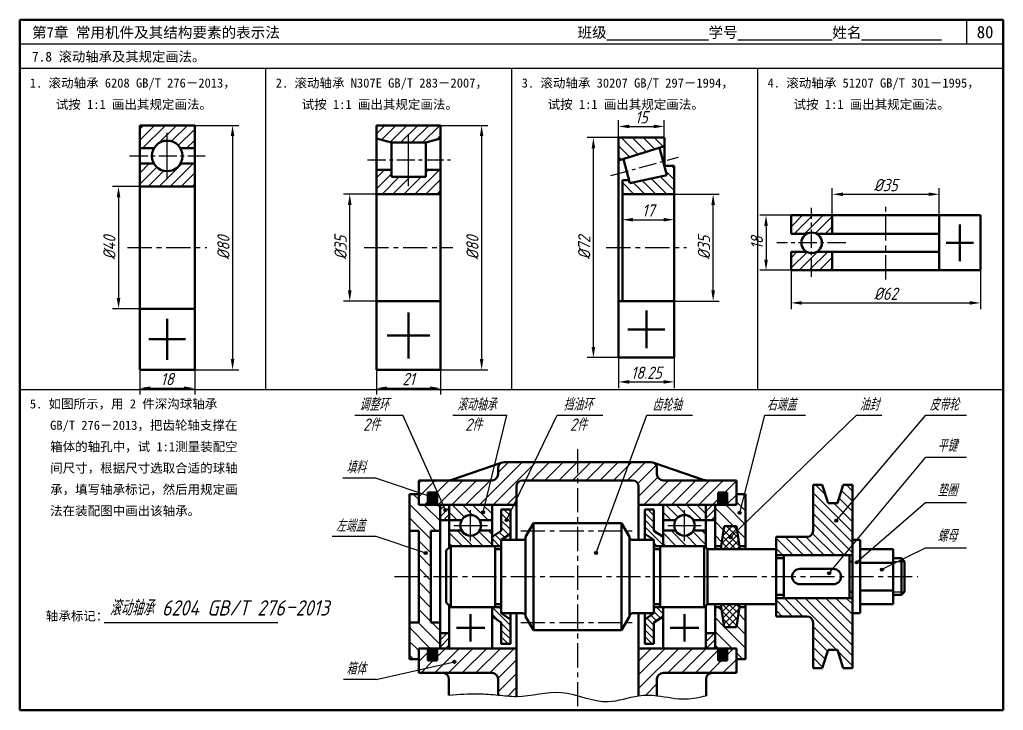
# Model space of a CAD drawing. Header units: millimetres. Extents: x 0 to 322, y 0 to 226.
import ezdxf

# ---------------------------------------------------------------- set-up
doc = ezdxf.new("R2010")
doc.units = ezdxf.units.MM
doc.header["$LTSCALE"] = 0.25
doc.linetypes.add('CENTER', pattern=[50.8, 31.75, -6.35, 6.35, -6.35])
for name, color, linetype in [('点画线层', 7, 'CENTER'), ('答案', 1, 'Continuous'), ('细实线层', 7, 'Continuous')]:
    doc.layers.add(name, color=color, linetype=linetype)
doc.layers.add('粗实线层', color=7, linetype='Continuous', lineweight=50)
doc.styles.get("Standard").update_dxf_attribs({"font": 'gbeitc.shx', "height": 4, "bigfont": 'gbcbig.shx'})
doc.styles.add('宋体', font='SimSun.ttf', dxfattribs={"height": 3.5})
doc.dimstyles.new('ISO-25', dxfattribs={"dimtxt": 4, "dimasz": 3.5, "dimexe": 2, "dimexo": 0, "dimgap": 1, "dimtad": 1, "dimtoh": 1, "dimdsep": 46, "dimtxsty": 'Standard', "dimcen": 0, "dimclrd": 256, "dimclre": 256, "dimclrt": 256, "dimadec": 0, "dimazin": 0, "dimtfac": 1, "dimtmove": 0, "dimatfit": 2, "dimfxl": 0, "dimlwd": -1, "dimlwe": -1, "dimarcsym": 0})
pattern_1 = [(135, (-1275.2314, -235.934), (-1.122532, -1.122532), [])]
pattern_2 = [(45, (-1275.2314, -235.934), (-1.122532, 1.122532), [])]

# ---------------------------------------------------------------- blocks, each defined once
blk = doc.blocks.new('*D1')
at = {"layer": 'Defpoints', "color": 0, "transparency": 16777216}
for p in [(39.29, 171.41), (32.37, 131.41), (39.29, 131.41)]:
    blk.add_point(p, dxfattribs=at)
at = {"layer": '答案', "transparency": 16777216}
for p, q in [((39.29, 171.41), (30.37, 171.41)), ((32.37, 167.91), (32.37, 134.91)), ((39.29, 131.41), (30.37, 131.41))]:
    blk.add_line(p, q, dxfattribs=at)
for points in [[(31.78, 167.91), (32.95, 167.91), (32.37, 171.41)], [(31.78, 134.91), (32.95, 134.91), (32.37, 131.41)]]:
    blk.add_solid(points, dxfattribs=at)
at = {"layer": '答案', "transparency": 16777216, "insert": (29.37, 151.41), "char_height": 4, "attachment_point": 5, "rotation": 90}
blk.add_mtext('%%C40', dxfattribs=at)
blk = doc.blocks.new('*D2')
at = {"layer": 'Defpoints', "color": 0, "transparency": 16777216}
for p in [(57.29, 191.41), (57.29, 111.41), (69.69, 111.41)]:
    blk.add_point(p, dxfattribs=at)
at = {"layer": '答案', "transparency": 16777216}
for p, q in [((57.29, 191.41), (71.69, 191.41)), ((69.69, 187.91), (69.69, 114.91)), ((57.29, 111.41), (71.69, 111.41))]:
    blk.add_line(p, q, dxfattribs=at)
for points in [[(69.11, 187.91), (70.28, 187.91), (69.69, 191.41)], [(69.11, 114.91), (70.28, 114.91), (69.69, 111.41)]]:
    blk.add_solid(points, dxfattribs=at)
at = {"layer": '答案', "transparency": 16777216, "insert": (66.69, 151.41), "char_height": 4, "attachment_point": 5, "rotation": 90}
blk.add_mtext('%%C80', dxfattribs=at)
blk = doc.blocks.new('*D3')
at = {"layer": 'Defpoints', "color": 0, "transparency": 16777216}
for p in [(39.29, 111.41), (57.29, 111.41), (57.29, 105.4)]:
    blk.add_point(p, dxfattribs=at)
at = {"layer": '答案', "transparency": 16777216}
for p, q in [((39.29, 111.41), (39.29, 103.4)), ((57.29, 111.41), (57.29, 103.4)), ((42.79, 105.4), (53.79, 105.4))]:
    blk.add_line(p, q, dxfattribs=at)
for points in [[(42.79, 105.98), (42.79, 104.81), (39.29, 105.4)], [(53.79, 105.98), (53.79, 104.81), (57.29, 105.4)]]:
    blk.add_solid(points, dxfattribs=at)
at = {"layer": '答案', "transparency": 16777216, "insert": (48.29, 108.4), "char_height": 4, "attachment_point": 5}
blk.add_mtext('18', dxfattribs=at)
blk = doc.blocks.new('*D4')
at = {"layer": 'Defpoints', "color": 0, "transparency": 16777216}
for p in [(116.79, 111.41), (137.79, 111.41), (137.79, 105.4)]:
    blk.add_point(p, dxfattribs=at)
at = {"layer": '答案', "transparency": 16777216}
for p, q in [((116.79, 111.41), (116.79, 103.4)), ((137.79, 111.41), (137.79, 103.4)), ((120.29, 105.4), (134.29, 105.4))]:
    blk.add_line(p, q, dxfattribs=at)
for points in [[(120.29, 105.98), (120.29, 104.81), (116.79, 105.4)], [(134.29, 105.98), (134.29, 104.81), (137.79, 105.4)]]:
    blk.add_solid(points, dxfattribs=at)
at = {"layer": '答案', "transparency": 16777216, "insert": (127.29, 108.4), "char_height": 4, "attachment_point": 5}
blk.add_mtext('21', dxfattribs=at)
blk = doc.blocks.new('*D5')
at = {"layer": 'Defpoints', "color": 0, "transparency": 16777216}
for p in [(137.79, 191.41), (137.79, 111.41), (151.22, 111.41)]:
    blk.add_point(p, dxfattribs=at)
at = {"layer": '答案', "transparency": 16777216}
for p, q in [((137.79, 191.41), (153.22, 191.41)), ((151.22, 187.91), (151.22, 114.91)), ((137.79, 111.41), (153.22, 111.41))]:
    blk.add_line(p, q, dxfattribs=at)
for points in [[(150.64, 187.91), (151.81, 187.91), (151.22, 191.41)], [(150.64, 114.91), (151.81, 114.91), (151.22, 111.41)]]:
    blk.add_solid(points, dxfattribs=at)
at = {"layer": '答案', "transparency": 16777216, "insert": (148.22, 151.41), "char_height": 4, "attachment_point": 5, "rotation": 90}
blk.add_mtext('%%C80', dxfattribs=at)
blk = doc.blocks.new('*D6')
at = {"layer": 'Defpoints', "color": 0, "transparency": 16777216}
for p in [(108.05, 168.91), (116.79, 168.91), (116.79, 133.91)]:
    blk.add_point(p, dxfattribs=at)
at = {"layer": '答案', "transparency": 16777216}
for p, q in [((116.79, 168.91), (106.05, 168.91)), ((108.05, 137.41), (108.05, 165.41)), ((116.79, 133.91), (106.05, 133.91))]:
    blk.add_line(p, q, dxfattribs=at)
for points in [[(107.47, 165.41), (108.63, 165.41), (108.05, 168.91)], [(107.47, 137.41), (108.63, 137.41), (108.05, 133.91)]]:
    blk.add_solid(points, dxfattribs=at)
at = {"layer": '答案', "transparency": 16777216, "insert": (105.05, 151.41), "char_height": 4, "attachment_point": 5, "rotation": 90}
blk.add_mtext('%%C35', dxfattribs=at)
blk = doc.blocks.new('*D8')
at = {"layer": 'Defpoints', "color": 0, "transparency": 16777216}
for p in [(211.03, 191.07), (196.03, 187.41), (211.03, 187.41)]:
    blk.add_point(p, dxfattribs=at)
at = {"layer": '答案', "transparency": 16777216}
for p, q in [((196.03, 187.41), (196.03, 193.07)), ((199.53, 191.07), (207.53, 191.07)), ((211.03, 187.41), (211.03, 193.07))]:
    blk.add_line(p, q, dxfattribs=at)
for points in [[(199.53, 191.65), (199.53, 190.49), (196.03, 191.07)], [(207.53, 191.65), (207.53, 190.49), (211.03, 191.07)]]:
    blk.add_solid(points, dxfattribs=at)
at = {"layer": '答案', "transparency": 16777216, "insert": (203.53, 194.07), "char_height": 4, "attachment_point": 5}
blk.add_mtext('15', dxfattribs=at)
blk = doc.blocks.new('*D9')
at = {"layer": 'Defpoints', "color": 0, "transparency": 16777216}
for p in [(197.28, 168.91), (214.28, 168.91), (214.28, 160.55)]:
    blk.add_point(p, dxfattribs=at)
at = {"layer": '答案', "transparency": 16777216}
for p, q in [((197.28, 168.91), (197.28, 158.55)), ((214.28, 168.91), (214.28, 158.55)), ((200.78, 160.55), (210.78, 160.55))]:
    blk.add_line(p, q, dxfattribs=at)
for points in [[(200.78, 161.13), (200.78, 159.96), (197.28, 160.55)], [(210.78, 161.13), (210.78, 159.96), (214.28, 160.55)]]:
    blk.add_solid(points, dxfattribs=at)
at = {"layer": '答案', "transparency": 16777216, "insert": (205.78, 163.55), "char_height": 4, "attachment_point": 5}
blk.add_mtext('17', dxfattribs=at)
blk = doc.blocks.new('*D10')
at = {"layer": 'Defpoints', "color": 0, "transparency": 16777216}
for p in [(214.28, 168.91), (227, 168.91), (214.28, 133.91)]:
    blk.add_point(p, dxfattribs=at)
at = {"layer": '答案', "transparency": 16777216}
for p, q in [((214.28, 168.91), (229, 168.91)), ((227, 137.41), (227, 165.41)), ((214.28, 133.91), (229, 133.91))]:
    blk.add_line(p, q, dxfattribs=at)
for points in [[(226.42, 165.41), (227.59, 165.41), (227, 168.91)], [(226.42, 137.41), (227.59, 137.41), (227, 133.91)]]:
    blk.add_solid(points, dxfattribs=at)
at = {"layer": '答案', "transparency": 16777216, "insert": (224, 151.41), "char_height": 4, "attachment_point": 5, "rotation": 90}
blk.add_mtext('%%C35', dxfattribs=at)
blk = doc.blocks.new('*D11')
at = {"layer": 'Defpoints', "color": 0, "transparency": 16777216}
for p in [(196.03, 115.41), (214.28, 115.41), (214.28, 107.47)]:
    blk.add_point(p, dxfattribs=at)
at = {"layer": '答案', "transparency": 16777216}
for p, q in [((196.03, 115.41), (196.03, 105.47)), ((214.28, 115.41), (214.28, 105.47)), ((199.53, 107.47), (210.78, 107.47))]:
    blk.add_line(p, q, dxfattribs=at)
for points in [[(199.53, 108.06), (199.53, 106.89), (196.03, 107.47)], [(210.78, 108.06), (210.78, 106.89), (214.28, 107.47)]]:
    blk.add_solid(points, dxfattribs=at)
at = {"layer": '答案', "transparency": 16777216, "insert": (205.16, 110.47), "char_height": 4, "attachment_point": 5}
blk.add_mtext('18.25', dxfattribs=at)
blk = doc.blocks.new('*D12')
at = {"layer": 'Defpoints', "color": 0, "transparency": 16777216}
for p in [(187.8, 187.41), (196.03, 187.41), (196.03, 115.41)]:
    blk.add_point(p, dxfattribs=at)
at = {"layer": '答案', "transparency": 16777216}
for p, q in [((196.03, 187.41), (185.8, 187.41)), ((187.8, 118.91), (187.8, 183.91)), ((196.03, 115.41), (185.8, 115.41))]:
    blk.add_line(p, q, dxfattribs=at)
for points in [[(187.22, 183.91), (188.39, 183.91), (187.8, 187.41)], [(187.22, 118.91), (188.39, 118.91), (187.8, 115.41)]]:
    blk.add_solid(points, dxfattribs=at)
at = {"layer": '答案', "transparency": 16777216, "insert": (184.8, 151.41), "char_height": 4, "attachment_point": 5, "rotation": 90}
blk.add_mtext('%%C72', dxfattribs=at)
blk = doc.blocks.new('*D13')
at = {"layer": 'Defpoints', "color": 0, "transparency": 16777216}
for p in [(301.01, 168.87), (266.01, 161.99), (301.01, 161.99)]:
    blk.add_point(p, dxfattribs=at)
at = {"layer": '答案', "transparency": 16777216}
for p, q in [((266.01, 161.99), (266.01, 170.87)), ((301.01, 161.99), (301.01, 170.87)), ((269.51, 168.87), (297.51, 168.87))]:
    blk.add_line(p, q, dxfattribs=at)
for points in [[(269.51, 169.45), (269.51, 168.29), (266.01, 168.87)], [(297.51, 169.45), (297.51, 168.29), (301.01, 168.87)]]:
    blk.add_solid(points, dxfattribs=at)
at = {"layer": '答案', "transparency": 16777216, "insert": (283.51, 171.87), "char_height": 4, "attachment_point": 5}
blk.add_mtext('%%C35', dxfattribs=at)
blk = doc.blocks.new('*D14')
at = {"layer": 'Defpoints', "color": 0, "transparency": 16777216}
for p in [(252.51, 143.99), (314.51, 143.99), (314.51, 133.32)]:
    blk.add_point(p, dxfattribs=at)
at = {"layer": '答案', "transparency": 16777216}
for p, q in [((252.51, 143.99), (252.51, 131.32)), ((314.51, 143.99), (314.51, 131.32)), ((256.01, 133.32), (311.01, 133.32))]:
    blk.add_line(p, q, dxfattribs=at)
for points in [[(256.01, 133.9), (256.01, 132.74), (252.51, 133.32)], [(311.01, 133.9), (311.01, 132.74), (314.51, 133.32)]]:
    blk.add_solid(points, dxfattribs=at)
at = {"layer": '答案', "transparency": 16777216, "insert": (283.51, 136.32), "char_height": 4, "attachment_point": 5}
blk.add_mtext('%%C62', dxfattribs=at)
blk = doc.blocks.new('*D15')
at = {"layer": 'Defpoints', "color": 0, "transparency": 16777216}
for p in [(252.51, 161.99), (244.33, 143.99), (252.51, 143.99)]:
    blk.add_point(p, dxfattribs=at)
at = {"layer": '答案', "transparency": 16777216}
for p, q in [((252.51, 161.99), (242.33, 161.99)), ((244.33, 158.49), (244.33, 147.49)), ((252.51, 143.99), (242.33, 143.99))]:
    blk.add_line(p, q, dxfattribs=at)
for points in [[(243.75, 158.49), (244.91, 158.49), (244.33, 161.99)], [(243.75, 147.49), (244.91, 147.49), (244.33, 143.99)]]:
    blk.add_solid(points, dxfattribs=at)
at = {"layer": '答案', "transparency": 16777216, "insert": (241.33, 152.99), "char_height": 4, "attachment_point": 5, "rotation": 90}
blk.add_mtext('18', dxfattribs=at)

msp = doc.modelspace()

# ---------------------------------------------------------------- hatches: boundary and pattern name
at = {"layer": '答案'}
h = msp.add_hatch(dxfattribs=at)
h.set_pattern_fill('ANSI31', color=256, scale=0.8)
h.paths.add_polyline_path([(57.295, 191.406), (39.295, 191.406), (39.295, 183.906), (43.964, 183.906, -0.5773503), (52.625, 183.906), (57.295, 183.906)])
h.paths.add_polyline_path([(43.964, 178.906), (39.295, 178.906), (39.295, 171.406), (57.295, 171.406), (57.295, 178.906), (52.625, 178.906, -0.5773503)])
h = msp.add_hatch(dxfattribs=at)
h.set_pattern_fill('ANSI31', color=256, scale=0.8)
h.paths.add_polyline_path([(137.795, 191.406), (116.795, 191.406), (116.795, 187.087), (121.67, 185.781), (132.92, 185.781), (137.795, 187.087)])
h.paths.add_polyline_path([(121.67, 174.531), (121.67, 176.908), (116.795, 176.908), (116.795, 168.906), (137.795, 168.906), (137.795, 176.908), (132.92, 176.908), (132.92, 174.531)])
h = msp.add_hatch(dxfattribs=at)
h.set_pattern_fill('ANSI31', color=256, scale=0.8, angle=90)
h.paths.add_polyline_path([(211.033, 184.591), (211.033, 187.406), (196.033, 187.406), (196.033, 179.882)])
h.paths.add_polyline_path([(214.283, 178.156), (211.033, 178.156), (211.837, 175.157), (199.746, 172.461), (199.459, 173.531), (197.283, 173.531), (197.283, 168.906), (214.283, 168.906)])
h = msp.add_hatch(dxfattribs=at)
h.set_pattern_fill('ANSI31', color=256, scale=0.75)
h.paths.add_polyline_path([(259.258, 161.986), (252.508, 161.986), (252.508, 155.909), (257.57, 155.909, -0.1316525), (259.258, 156.361)])
h.paths.add_polyline_path([(266.008, 161.986), (259.258, 161.986), (259.258, 156.361, -0.1316525), (260.945, 155.909), (266.008, 155.909)])
h.paths.add_polyline_path([(259.258, 149.611, -0.1316525), (257.57, 150.063), (252.508, 150.063), (252.508, 143.986), (259.258, 143.986)])
h.paths.add_polyline_path([(266.008, 150.063), (260.945, 150.063, -0.1316525), (259.258, 149.611), (259.258, 143.986), (266.008, 143.986)])
h = msp.add_hatch(dxfattribs=at)
h.set_pattern_fill('ANSI31', color=256, scale=0.75, angle=90)
h.paths.add_polyline_path([(140.619, 67.251), (140.619, 62.188), (144.696, 62.188, -0.5773503), (150.541, 62.188), (154.619, 62.188), (154.619, 67.251)])
h.paths.add_polyline_path([(144.696, 58.813), (140.619, 58.813), (140.619, 53.751), (154.619, 53.751), (154.619, 58.813), (150.541, 58.813, -0.5773503)])
h = msp.add_hatch(dxfattribs=at)
h.set_pattern_fill('ANSI31', color=256, scale=0.75, angle=90)
h.set_pattern_definition([(135, (70, 3e-13), (-1.683798, -1.683798), [])])
h.paths.add_polyline_path([(210.619, 67.251), (210.619, 62.188), (214.696, 62.188, -0.5773503), (220.541, 62.188), (224.619, 62.188), (224.619, 67.251)])
h.paths.add_polyline_path([(214.696, 58.813), (210.619, 58.813), (210.619, 53.751), (224.619, 53.751), (224.619, 58.813), (220.541, 58.813, -0.5773503)])
at = {"layer": '细实线层'}
h = msp.add_hatch(dxfattribs=at)
h.set_pattern_fill('ANSI31', color=256, style=0)
h.set_pattern_definition([(45, (-1275.2314, -235.934), (-2.245064, 2.245064), [])])
h.paths.add_polyline_path([(162.619, 73.251, -0.4142136), (164.619, 75.251), (200.619, 75.251, -0.4142136), (202.619, 73.251), (202.619, 67.251), (210.619, 67.251), (224.619, 67.251), (227.619, 67.251), (228.619, 67.251), (228.619, 71.251), (231.619, 71.251), (231.619, 67.251), (234.619, 67.251), (234.619, 70.751), (234.619, 75.251), (210.619, 75.251, -0.4142136), (208.619, 77.251), (208.619, 79.251, 0.4142136), (206.619, 81.251), (158.619, 81.251, 0.4142136), (156.619, 79.251), (156.619, 77.251, -0.4142136), (154.619, 75.251), (130.619, 75.251), (130.619, 70.751), (130.619, 67.251), (133.619, 67.251), (133.619, 71.251), (136.619, 71.251), (136.619, 67.251), (137.619, 67.251), (140.619, 67.251), (154.619, 67.251), (162.619, 67.251)])
h.paths.add_polyline_path([(203.716, 1.417), (203.669, 1.414), (203.622, 1.41), (203.646, 1.412), (203.669, 1.413), (203.693, 1.415)])
h.paths.add_polyline_path([(206.835, 1.448), (206.788, 1.45), (206.811, 1.449), (206.835, 1.448), (206.858, 1.447), (206.882, 1.446)])
h.paths.add_polyline_path([(206.717, 1.454), (206.671, 1.456), (206.694, 1.455), (206.718, 1.454), (206.741, 1.453), (206.764, 1.452)])
h.paths.add_polyline_path([(206.952, 1.442), (206.905, 1.444), (206.929, 1.443), (206.952, 1.442), (206.976, 1.44), (206.999, 1.439)])
h.paths.add_polyline_path([(206.6, 1.459), (206.553, 1.461), (206.577, 1.46), (206.6, 1.459), (206.624, 1.458), (206.647, 1.457)])
h.paths.add_polyline_path([(207.117, 1.432), (207.07, 1.435), (207.023, 1.438), (207.046, 1.436), (207.07, 1.435), (207.093, 1.433)])
h.paths.add_polyline_path([(206.483, 1.464), (206.436, 1.466), (206.459, 1.465), (206.483, 1.464), (206.506, 1.463), (206.53, 1.462)])
h.paths.add_polyline_path([(207.234, 1.424), (207.187, 1.427), (207.14, 1.43), (207.164, 1.429), (207.187, 1.427), (207.211, 1.426)])
h.paths.add_polyline_path([(206.365, 1.469), (206.318, 1.47), (206.342, 1.469), (206.365, 1.469), (206.389, 1.468), (206.412, 1.467)])
h.paths.add_polyline_path([(207.352, 1.416), (207.304, 1.42), (207.258, 1.423), (207.281, 1.421), (207.305, 1.42), (207.328, 1.418)])
h.paths.add_polyline_path([(206.248, 1.472), (206.201, 1.474), (206.224, 1.473), (206.248, 1.472), (206.271, 1.472), (206.295, 1.471)])
h.paths.add_polyline_path([(207.469, 1.408), (207.422, 1.411), (207.375, 1.415), (207.398, 1.413), (207.422, 1.411), (207.445, 1.41)])
h.paths.add_polyline_path([(206.13, 1.476), (206.084, 1.477), (206.107, 1.476), (206.13, 1.476), (206.154, 1.475), (206.177, 1.474)])
h.paths.add_polyline_path([(207.586, 1.399), (207.539, 1.403), (207.492, 1.406), (207.516, 1.404), (207.539, 1.402), (207.563, 1.401)])
h.paths.add_polyline_path([(206.013, 1.479), (205.966, 1.48), (205.99, 1.479), (206.013, 1.479), (206.037, 1.478), (206.06, 1.477)])
h.paths.add_polyline_path([(207.704, 1.389), (207.657, 1.393), (207.61, 1.397), (207.633, 1.395), (207.657, 1.393), (207.68, 1.391)])
h.paths.add_polyline_path([(205.896, 1.481), (205.849, 1.482), (205.872, 1.481), (205.896, 1.481), (205.919, 1.48), (205.943, 1.48)])
h.paths.add_polyline_path([(207.821, 1.38), (207.774, 1.384), (207.727, 1.387), (207.751, 1.386), (207.774, 1.384), (207.798, 1.382)])
h.paths.add_polyline_path([(205.778, 1.483), (205.731, 1.483), (205.755, 1.483), (205.778, 1.483), (205.802, 1.482), (205.825, 1.482)])
h.paths.add_polyline_path([(207.938, 1.369), (207.891, 1.373), (207.844, 1.378), (207.868, 1.375), (207.891, 1.373), (207.915, 1.371)])
h.paths.add_polyline_path([(205.661, 1.484), (205.614, 1.484), (205.638, 1.484), (205.661, 1.484), (205.684, 1.483), (205.708, 1.483)])
h.paths.add_polyline_path([(208.056, 1.358), (208.009, 1.363), (207.962, 1.367), (207.985, 1.365), (208.009, 1.363), (208.032, 1.361)])
h.paths.add_polyline_path([(205.544, 1.484), (205.497, 1.484), (205.52, 1.484), (205.544, 1.484), (205.567, 1.484), (205.591, 1.484)])
h.paths.add_polyline_path([(208.173, 1.347), (208.126, 1.352), (208.079, 1.356), (208.103, 1.354), (208.126, 1.352), (208.15, 1.35)])
h.paths.add_polyline_path([(205.426, 1.484), (205.379, 1.484), (205.403, 1.484), (205.426, 1.484), (205.45, 1.484), (205.473, 1.484)])
h.paths.add_polyline_path([(208.29, 1.336), (208.243, 1.34), (208.196, 1.345), (208.22, 1.343), (208.243, 1.34), (208.267, 1.338)])
h.paths.add_polyline_path([(205.309, 1.484), (205.262, 1.483), (205.286, 1.484), (205.309, 1.484), (205.332, 1.484), (205.356, 1.484)])
h.paths.add_polyline_path([(208.408, 1.324), (208.361, 1.329), (208.314, 1.333), (208.337, 1.331), (208.361, 1.329), (208.384, 1.326)])
h.paths.add_polyline_path([(205.192, 1.483), (205.145, 1.482), (205.168, 1.482), (205.192, 1.483), (205.215, 1.483), (205.239, 1.483)])
h.paths.add_polyline_path([(208.525, 1.311), (208.478, 1.316), (208.431, 1.321), (208.454, 1.319), (208.478, 1.316), (208.501, 1.314)])
h.paths.add_polyline_path([(205.074, 1.481), (205.028, 1.48), (205.051, 1.481), (205.074, 1.481), (205.098, 1.481), (205.121, 1.482)])
h.paths.add_polyline_path([(208.619, 1.301), (208.548, 1.309), (208.572, 1.306), (208.595, 1.304), (208.619, 1.301)])
h.paths.add_polyline_path([(204.957, 1.479), (204.91, 1.478), (204.934, 1.478), (204.957, 1.479), (204.981, 1.479), (205.004, 1.48)])
edge = h.paths.add_edge_path()
edge.add_line((202.619, 4.773), (202.941, 4.819))
edge.add_line((202.941, 4.819), (203.85, 4.904))
edge.add_line((203.85, 4.904), (204.762, 4.951))
edge.add_line((204.762, 4.951), (205.675, 4.961))
edge.add_line((205.675, 4.961), (206.589, 4.937))
edge.add_line((206.589, 4.937), (207.504, 4.882))
edge.add_line((207.504, 4.882), (208.417, 4.8))
edge.add_line((208.417, 4.8), (208.619, 4.776))
edge.add_line((208.619, 4.776), (208.619, 10.251))
edge.add_arc((210.619, 10.251), 2, 90, 180, ccw=False)
edge.add_line((210.619, 12.251), (234.619, 12.251))
edge.add_line((234.619, 12.251), (234.619, 20.251))
edge.add_line((234.619, 20.251), (231.619, 20.251))
edge.add_line((231.619, 20.251), (231.619, 16.251))
edge.add_line((231.619, 16.251), (228.619, 16.251))
edge.add_line((228.619, 16.251), (228.619, 20.251))
edge.add_line((228.619, 20.251), (202.619, 20.251))
edge.add_line((202.619, 20.251), (202.619, 4.773))
h.paths.add_polyline_path([(204.84, 1.476), (204.793, 1.475), (204.817, 1.475), (204.84, 1.476), (204.863, 1.477), (204.887, 1.477)])
h.paths.add_polyline_path([(202.665, 1.307), (202.619, 1.301), (202.619, 1.301), (202.642, 1.304)])
h.paths.add_polyline_path([(204.723, 1.473), (204.676, 1.471), (204.699, 1.472), (204.723, 1.472), (204.746, 1.473), (204.77, 1.474)])
h.paths.add_polyline_path([(202.782, 1.322), (202.735, 1.316), (202.689, 1.31), (202.712, 1.313), (202.735, 1.316), (202.758, 1.319)])
h.paths.add_polyline_path([(204.605, 1.468), (204.559, 1.467), (204.582, 1.468), (204.606, 1.468), (204.629, 1.469), (204.652, 1.47)])
h.paths.add_polyline_path([(202.898, 1.336), (202.852, 1.331), (202.805, 1.325), (202.828, 1.328), (202.852, 1.331), (202.875, 1.334)])
h.paths.add_polyline_path([(204.488, 1.464), (204.442, 1.462), (204.465, 1.463), (204.488, 1.464), (204.512, 1.465), (204.535, 1.466)])
h.paths.add_polyline_path([(203.015, 1.35), (202.968, 1.345), (202.922, 1.339), (202.945, 1.342), (202.968, 1.345), (202.992, 1.347)])
h.paths.add_polyline_path([(204.371, 1.459), (204.324, 1.456), (204.348, 1.457), (204.371, 1.458), (204.395, 1.46), (204.418, 1.461)])
h.paths.add_polyline_path([(203.132, 1.363), (203.085, 1.358), (203.038, 1.353), (203.062, 1.355), (203.085, 1.358), (203.108, 1.36)])
h.paths.add_polyline_path([(204.254, 1.453), (204.207, 1.45), (204.231, 1.451), (204.254, 1.453), (204.278, 1.454), (204.301, 1.455)])
h.paths.add_polyline_path([(203.249, 1.375), (203.202, 1.37), (203.155, 1.365), (203.178, 1.368), (203.202, 1.37), (203.225, 1.373)])
h.paths.add_polyline_path([(204.137, 1.446), (204.09, 1.443), (204.114, 1.445), (204.137, 1.446), (204.161, 1.447), (204.184, 1.449)])
h.paths.add_polyline_path([(203.365, 1.387), (203.319, 1.382), (203.272, 1.377), (203.295, 1.38), (203.319, 1.382), (203.342, 1.384)])
h.paths.add_polyline_path([(204.02, 1.439), (203.973, 1.436), (203.997, 1.437), (204.02, 1.439), (204.043, 1.44), (204.067, 1.442)])
h.paths.add_polyline_path([(203.482, 1.397), (203.435, 1.393), (203.389, 1.389), (203.412, 1.391), (203.435, 1.393), (203.459, 1.395)])
h.paths.add_polyline_path([(203.903, 1.431), (203.856, 1.428), (203.88, 1.429), (203.903, 1.431), (203.926, 1.433), (203.95, 1.434)])
h.paths.add_polyline_path([(203.599, 1.408), (203.552, 1.404), (203.506, 1.4), (203.529, 1.402), (203.552, 1.404), (203.576, 1.406)])
h.paths.add_polyline_path([(203.833, 1.426), (203.786, 1.423), (203.739, 1.419), (203.763, 1.421), (203.786, 1.423), (203.809, 1.424)])
h.paths.add_polyline_path([(159.103, 1.263), (159.032, 1.269), (159.056, 1.267), (159.079, 1.265)])
edge = h.paths.add_edge_path()
edge.add_line((156.619, 4.99), (156.94, 4.957))
edge.add_line((156.94, 4.957), (157.85, 4.863))
edge.add_line((157.85, 4.863), (158.76, 4.772))
edge.add_line((158.76, 4.772), (159.67, 4.691))
edge.add_line((159.67, 4.691), (160.58, 4.625))
edge.add_line((160.58, 4.625), (161.49, 4.581))
edge.add_line((161.49, 4.581), (162.401, 4.565))
edge.add_line((162.401, 4.565), (162.619, 4.569))
edge.add_line((162.619, 4.569), (162.619, 20.251))
edge.add_line((162.619, 20.251), (136.619, 20.251))
edge.add_line((136.619, 20.251), (136.619, 16.251))
edge.add_line((136.619, 16.251), (133.619, 16.251))
edge.add_line((133.619, 16.251), (133.619, 20.251))
edge.add_line((133.619, 20.251), (130.619, 20.251))
edge.add_line((130.619, 20.251), (130.619, 12.251))
edge.add_line((130.619, 12.251), (154.619, 12.251))
edge.add_arc((154.619, 10.251), 2, 0, 90, ccw=False)
edge.add_line((156.619, 10.251), (156.619, 4.99))
h.paths.add_polyline_path([(156.666, 1.508), (156.619, 1.513), (156.619, 1.513), (156.642, 1.511)])
h.paths.add_polyline_path([(158.915, 1.28), (158.845, 1.287), (158.868, 1.285), (158.892, 1.283)])
h.paths.add_polyline_path([(158.821, 1.289), (158.751, 1.296), (158.774, 1.294), (158.798, 1.291)])
h.paths.add_polyline_path([(159.009, 1.272), (158.938, 1.278), (158.962, 1.276), (158.985, 1.274)])
h.paths.add_polyline_path([(157.884, 1.383), (157.814, 1.39), (157.837, 1.387), (157.861, 1.385)])
h.paths.add_polyline_path([(158.657, 1.305), (158.728, 1.298), (158.704, 1.3), (158.681, 1.303)])
h.paths.add_polyline_path([(158.657, 1.305), (158.587, 1.312), (158.61, 1.31), (158.634, 1.307)])
h.paths.add_polyline_path([(158.517, 1.319), (158.446, 1.326), (158.47, 1.323), (158.493, 1.321)])
h.paths.add_polyline_path([(158.376, 1.333), (158.306, 1.34), (158.329, 1.337), (158.353, 1.335)])
h.paths.add_polyline_path([(158.235, 1.347), (158.165, 1.354), (158.189, 1.352), (158.212, 1.349)])
h.paths.add_polyline_path([(158.095, 1.361), (158.025, 1.368), (158.048, 1.366), (158.071, 1.363)])
h.paths.add_polyline_path([(157.954, 1.375), (157.884, 1.383), (157.907, 1.38), (157.931, 1.378)])
for points in [[(136.619, 71.251), (133.619, 71.251), (133.619, 67.251), (136.619, 67.251)], [(231.619, 71.251), (228.619, 71.251), (228.619, 67.251), (231.619, 67.251)], [(136.619, 20.251), (133.619, 20.251), (133.619, 16.251), (136.619, 16.251)], [(231.619, 20.251), (228.619, 20.251), (228.619, 16.251), (231.619, 16.251)]]:
    msp.add_hatch(color=256, dxfattribs=at).paths.add_polyline_path(points)
h = msp.add_hatch(dxfattribs=at)
h.set_pattern_fill('ANSI31', color=256, scale=0.75, angle=90, style=0)
h.set_pattern_definition([(135, (-1275.2314, -235.934), (-1.683798, -1.683798), [])])
h.paths.add_polyline_path([(272.619, 73.751), (269.619, 73.751), (267.669, 67.751), (264.669, 67.751), (262.72, 73.751), (259.72, 73.751), (259.72, 58.751, -0.4142136), (257.72, 56.751), (247.619, 56.751), (247.619, 50.751), (250.119, 50.751), (271.619, 50.751), (272.619, 50.751)])
h.paths.add_polyline_path([(272.619, 36.751), (271.619, 36.751), (250.119, 36.751), (247.619, 36.751), (247.619, 30.751), (257.72, 30.751, -0.4142136), (259.72, 28.751), (259.72, 13.751), (262.72, 13.751), (264.669, 19.751), (267.669, 19.751), (269.619, 13.751), (272.619, 13.751)])
h = msp.add_hatch(dxfattribs=at)
h.set_pattern_fill('ANSI31', color=256, angle=90, style=0)
h.set_pattern_definition([(135, (-1275.2314, -235.934), (-2.245064, -2.245064), [])])
h.paths.add_polyline_path([(137.619, 67.251), (130.619, 67.251), (130.619, 70.751), (127.619, 70.751), (127.619, 58.751), (130.619, 58.751), (130.619, 43.751), (134.619, 43.751), (134.619, 58.751), (137.619, 58.751)])
h.paths.add_polyline_path([(134.619, 43.751), (130.619, 43.751), (130.619, 28.751), (127.619, 28.751), (127.619, 16.751), (130.619, 16.751), (130.619, 20.251), (137.619, 20.251), (137.619, 28.751), (134.619, 28.751)])
h.paths.add_polyline_path([(237.619, 70.751), (234.619, 70.751), (234.619, 67.251), (227.619, 67.251), (227.619, 53.751), (229.619, 53.751), (230.619, 60.251), (234.619, 60.251), (235.619, 53.751), (237.619, 53.751)])
h.paths.add_polyline_path([(237.619, 33.751), (235.619, 33.751), (234.619, 27.251), (230.619, 27.251), (229.619, 33.751), (227.619, 33.751), (227.619, 20.251), (234.619, 20.251), (234.619, 16.751), (237.619, 16.751)])
h = msp.add_hatch(dxfattribs=at)
h.set_pattern_fill('ANSI31', color=256, scale=0.5, style=0)
h.set_pattern_definition(pattern_2)
h.paths.add_polyline_path([(140.619, 67.251), (137.619, 67.251), (137.619, 62.251), (140.619, 62.251)])
h.paths.add_polyline_path([(140.619, 25.251), (137.619, 25.251), (137.619, 20.251), (140.619, 20.251)])
h = msp.add_hatch(color=256, dxfattribs=at)
h.dxf.hatch_style = 1
edge = h.paths.add_edge_path()
edge.add_arc((139.377, 65.506), 0.5, 0, 360)
h = msp.add_hatch(color=256, dxfattribs=at)
h.dxf.hatch_style = 1
edge = h.paths.add_edge_path()
edge.add_arc((151.714, 64.812), 0.5, 0, 360)
h = msp.add_hatch(dxfattribs=at)
h.set_pattern_fill('ANSI31', color=256, scale=0.5, angle=90, style=0)
h.set_pattern_definition(pattern_1)
h.paths.add_polyline_path([(160.619, 65.751), (157.619, 65.751), (157.619, 58.751), (154.619, 56.751), (154.619, 53.751), (157.619, 53.751), (157.619, 55.751), (160.619, 57.751)])
h.paths.add_polyline_path([(160.619, 29.751), (157.619, 31.751), (157.619, 33.751), (154.619, 33.751), (154.619, 30.751), (157.619, 28.751), (157.619, 21.751), (160.619, 21.751)])
h = msp.add_hatch(dxfattribs=at)
h.set_pattern_fill('ANSI31', color=256, scale=0.5, angle=90, style=0)
h.set_pattern_definition(pattern_1)
h.paths.add_polyline_path([(207.619, 65.751), (204.619, 65.751), (204.619, 57.751), (207.619, 55.751), (207.619, 53.751), (210.619, 53.751), (210.619, 56.751), (207.619, 58.751)])
h.paths.add_polyline_path([(207.619, 28.751), (210.619, 30.751), (210.619, 33.751), (207.619, 33.751), (207.619, 31.751), (204.619, 29.751), (204.619, 21.751), (207.619, 21.751)])
h = msp.add_hatch(dxfattribs=at)
h.set_pattern_fill('ANSI31', color=256, scale=0.5, style=0)
h.set_pattern_definition(pattern_2)
h.paths.add_polyline_path([(227.619, 67.251), (224.619, 67.251), (224.619, 62.251), (227.619, 62.251)])
h.paths.add_polyline_path([(227.619, 25.251), (224.619, 25.251), (224.619, 20.251), (227.619, 20.251)])
h = msp.add_hatch(color=256, dxfattribs=at)
h.dxf.hatch_style = 1
edge = h.paths.add_edge_path()
edge.add_arc((235.699, 64.623), 0.5, 0, 360)
h = msp.add_hatch(color=256, dxfattribs=at)
h.dxf.hatch_style = 1
edge = h.paths.add_edge_path()
edge.add_arc((159.401, 62.252), 0.5, 0, 360)
h = msp.add_hatch(color=256, dxfattribs=at)
h.dxf.hatch_style = 1
edge = h.paths.add_edge_path()
edge.add_arc((267.297, 62.059), 0.5, 0, 360)
h = msp.add_hatch(dxfattribs=at)
h.set_pattern_fill('ANSI37', color=256, scale=0.5, style=0)
h.set_pattern_definition([(45, (-1275.2314, -235.934), (-1.122532, 1.122532), []), (135, (-1275.2314, -235.934), (-1.122532, -1.122532), [])])
h.paths.add_polyline_path([(234.619, 60.251), (230.619, 60.251), (229.619, 53.751), (229.619, 52.751), (235.619, 52.751), (235.619, 53.751)])
h.paths.add_polyline_path([(235.619, 33.751), (235.619, 34.751), (229.619, 34.751), (229.619, 33.751), (230.619, 27.251), (234.619, 27.251)])
h = msp.add_hatch(color=256, dxfattribs=at)
h.dxf.hatch_style = 1
edge = h.paths.add_edge_path()
edge.add_arc((232.687, 56.621), 0.5, 0, 360)
h = msp.add_hatch(color=256, dxfattribs=at)
h.dxf.hatch_style = 1
edge = h.paths.add_edge_path()
edge.add_arc((132.943, 51.466), 0.5, 0, 360)
h = msp.add_hatch(color=256, dxfattribs=at)
h.dxf.hatch_style = 1
edge = h.paths.add_edge_path()
edge.add_arc((188.694, 51.502), 0.5, 0, 360)
h = msp.add_hatch(color=256, dxfattribs=at)
h.dxf.hatch_style = 1
edge = h.paths.add_edge_path()
edge.add_arc((273.974, 48.398), 0.5, 0, 360)
h = msp.add_hatch(color=256, dxfattribs=at)
h.dxf.hatch_style = 1
edge = h.paths.add_edge_path()
edge.add_arc((264.997, 44.859), 0.5, 0, 360)
h = msp.add_hatch(color=256, dxfattribs=at)
h.dxf.hatch_style = 1
edge = h.paths.add_edge_path()
edge.add_arc((282.243, 46.038), 0.5, 0, 360)
h = msp.add_hatch(color=256, dxfattribs=at)
h.dxf.hatch_style = 1
edge = h.paths.add_edge_path()
edge.add_arc((142.308, 15.875), 0.5, 0, 360)

# ---------------------------------------------------------------- linework, layer by layer
at = {"lineweight": 50}
for p, q in [((322, 226), (0, 226)), ((0, 226), (0, 0)), ((322, 0), (322, 226)), ((0, 0), (322, 0))]:
    msp.add_line(p, q, dxfattribs=at)
for p, q in [((310, 218), (310, 226)), ((322, 218), (0, 218)), ((322, 210), (0, 210)), ((80.5, 210), (80.5, 105)), ((161, 210), (161, 105)), ((241.5, 210), (241.5, 105)), ((0, 105), (322, 105))]:
    msp.add_line(p, q)
at = {"layer": '点画线层'}
for p, q in [((283.508, 140.986), (283.508, 164.986)), ((35.295, 151.406), (61.295, 151.406)), ((112.795, 151.406), (141.795, 151.406)), ((192.033, 151.406), (218.283, 151.406)), ((182.619, 85.445), (182.619, 0)), ((164.008, 58.751), (202, 58.751)), ((122.732, 43.751), (182.619, 43.751)), ((182.619, 43.751), (294.054, 43.751)), ((164.008, 28.751), (202, 28.751))]:
    msp.add_line(p, q, dxfattribs=at)
at = {"layer": '答案', "lineweight": 50}
for p, q in [((39.295, 191.406), (39.295, 111.406)), ((39.295, 191.406), (57.295, 191.406)), ((57.295, 191.406), (57.295, 111.406)), ((116.795, 191.406), (137.795, 191.406)), ((116.795, 191.406), (116.795, 111.406)), ((137.795, 191.406), (137.795, 111.406)), ((121.67, 185.781), (116.795, 187.087)), ((132.92, 185.781), (137.795, 187.087)), ((196.033, 187.406), (196.033, 115.406)), ((196.033, 187.406), (211.033, 187.406)), ((211.033, 187.406), (211.033, 178.156)), ((43.964, 183.906), (39.295, 183.906)), ((52.625, 183.906), (57.295, 183.906)), ((121.67, 185.781), (132.92, 185.781)), ((121.67, 174.531), (121.67, 185.781)), ((132.92, 174.531), (132.92, 185.781)), ((196.033, 179.882), (211.033, 184.591)), ((211.837, 175.157), (209.442, 184.092)), ((199.746, 172.461), (197.624, 180.382)), ((43.964, 178.906), (39.295, 178.906)), ((52.625, 178.906), (57.295, 178.906)), ((214.283, 178.156), (211.033, 178.156)), ((214.283, 178.156), (214.283, 115.406)), ((116.795, 176.908), (121.67, 176.908)), ((121.67, 174.531), (132.92, 174.531)), ((132.92, 176.908), (137.795, 176.908)), ((199.746, 172.461), (211.837, 175.157)), ((39.295, 171.406), (57.295, 171.406)), ((197.283, 173.531), (197.283, 133.906)), ((199.459, 173.531), (197.283, 173.531)), ((116.795, 168.906), (137.795, 168.906)), ((197.283, 168.906), (214.283, 168.906)), ((252.508, 161.986), (314.508, 161.986)), ((252.508, 155.909), (252.508, 161.986)), ((266.008, 155.909), (266.008, 161.986)), ((301.008, 143.986), (301.008, 161.986)), ((314.508, 143.986), (314.508, 161.986)), ((307.758, 146.986), (307.758, 158.986)), ((257.57, 155.909), (252.508, 155.909)), ((260.945, 155.909), (301.008, 155.909)), ((303.258, 152.986), (312.258, 152.986)), ((252.508, 143.986), (252.508, 150.063)), ((257.57, 150.063), (252.508, 150.063)), ((260.945, 150.063), (301.008, 150.063)), ((266.008, 143.986), (266.008, 150.063)), ((252.508, 143.986), (314.508, 143.986)), ((301.008, 143.986), (314.508, 143.986)), ((116.795, 133.906), (137.795, 133.906)), ((196.033, 133.906), (214.283, 133.906)), ((39.295, 131.406), (57.295, 131.406)), ((127.295, 115.156), (127.295, 130.156)), ((205.158, 130.822), (205.158, 118.489)), ((48.295, 114.739), (48.295, 128.072)), ((120.295, 122.656), (134.295, 122.656)), ((199.075, 124.656), (211.241, 124.656)), ((42.295, 121.406), (54.295, 121.406)), ((196.033, 115.406), (214.283, 115.406)), ((39.295, 111.406), (57.295, 111.406)), ((116.795, 111.406), (137.795, 111.406)), ((140.619, 67.251), (140.619, 53.751)), ((154.619, 67.251), (140.619, 67.251)), ((154.619, 53.751), (154.619, 67.251)), ((210.619, 67.251), (210.619, 53.751)), ((224.619, 67.251), (210.619, 67.251)), ((224.619, 53.751), (224.619, 67.251)), ((144.696, 62.188), (140.619, 62.188)), ((150.541, 62.188), (154.619, 62.188)), ((214.696, 62.188), (210.619, 62.188)), ((220.541, 62.188), (224.619, 62.188)), ((144.696, 58.813), (140.619, 58.813)), ((150.541, 58.813), (154.619, 58.813)), ((214.696, 58.813), (210.619, 58.813)), ((220.541, 58.813), (224.619, 58.813)), ((140.619, 53.751), (154.619, 53.751)), ((210.619, 53.751), (224.619, 53.751)), ((140.619, 20.251), (140.619, 33.751)), ((140.619, 33.751), (154.619, 33.751)), ((154.619, 33.751), (154.619, 20.251)), ((210.619, 20.251), (210.619, 33.751)), ((210.619, 33.751), (224.619, 33.751)), ((224.619, 33.751), (224.619, 20.251)), ((147.619, 31.501), (147.619, 22.501)), ((217.619, 31.501), (217.619, 22.501)), ((142.952, 27.001), (152.285, 27.001)), ((212.952, 27.001), (222.285, 27.001)), ((154.619, 20.251), (140.619, 20.251)), ((224.619, 20.251), (210.619, 20.251))]:
    msp.add_line(p, q, dxfattribs=at)
at = {"layer": '答案'}
for p, q in [((48.295, 173.78), (48.295, 188.976)), ((127.295, 171.565), (127.295, 188.237)), ((147.619, 55.403), (147.619, 65.506)), ((217.619, 55.403), (217.619, 65.506)), ((142.177, 60.501), (153.14, 60.501)), ((212.177, 60.501), (223.14, 60.501))]:
    msp.add_line(p, q, dxfattribs=at)
at = {"layer": '答案', "linetype": 'CENTER', "ltscale": 0.75}
for p, q in [((35.979, 181.406), (60.748, 181.406)), ((193.554, 175.046), (215.681, 180.975)), ((113.898, 180.156), (141.075, 180.156)), ((259.258, 141.81), (259.258, 164.411)), ((270.434, 152.986), (247.834, 152.986))]:
    msp.add_line(p, q, dxfattribs=at)
at = {"layer": '答案', "lineweight": 50}
for centre, radius in [((48.295, 181.406), 5), ((259.258, 152.986), 3.375), ((147.619, 60.501), 3.375), ((217.619, 60.501), 3.375)]:
    msp.add_circle(centre, radius, dxfattribs=at)
at = {"layer": '粗实线层'}
for p, q in [((141.19, 75.36), (157.967, 81.141)), ((158.619, 81.251), (206.619, 81.251)), ((224.047, 75.36), (207.27, 81.141)), ((156.619, 77.251), (156.619, 79.251)), ((208.619, 77.251), (208.619, 79.251)), ((130.619, 75.251), (154.619, 75.251)), ((130.619, 70.751), (130.619, 75.251)), ((164.619, 75.251), (200.619, 75.251)), ((234.619, 75.251), (210.619, 75.251)), ((234.619, 70.751), (234.619, 75.251)), ((133.619, 71.251), (136.619, 71.251)), ((133.619, 67.251), (133.619, 71.251)), ((136.619, 67.251), (136.619, 71.251)), ((162.619, 55.751), (162.619, 73.251)), ((202.619, 55.751), (202.619, 73.251)), ((231.619, 71.251), (228.619, 71.251)), ((228.619, 67.251), (228.619, 71.251)), ((231.619, 67.251), (231.619, 71.251)), ((262.72, 73.751), (259.72, 73.751)), ((259.72, 73.751), (259.72, 58.751)), ((262.72, 73.751), (264.669, 67.751)), ((269.619, 73.751), (267.669, 67.751)), ((272.619, 73.751), (269.619, 73.751)), ((272.619, 13.751), (272.619, 73.751)), ((127.619, 70.751), (130.619, 70.751)), ((127.619, 16.751), (127.619, 70.751)), ((130.619, 67.251), (130.619, 70.751)), ((237.619, 70.751), (234.619, 70.751)), ((234.619, 67.251), (234.619, 70.751)), ((237.619, 52.751), (237.619, 70.751)), ((267.669, 67.751), (264.669, 67.751)), ((130.619, 67.251), (137.619, 67.251)), ((137.619, 20.251), (137.619, 67.251)), ((137.619, 67.251), (140.619, 67.251)), ((140.619, 53.251), (140.619, 67.251)), ((140.619, 67.251), (154.619, 67.251)), ((154.619, 67.251), (162.619, 67.251)), ((157.619, 65.751), (160.619, 65.751)), ((157.619, 58.751), (157.619, 65.751)), ((160.619, 55.751), (160.619, 65.751)), ((210.619, 67.251), (202.619, 67.251)), ((207.619, 65.751), (204.619, 65.751)), ((204.619, 55.751), (204.619, 65.751)), ((207.619, 58.751), (207.619, 65.751)), ((224.619, 67.251), (210.619, 67.251)), ((224.619, 53.251), (224.619, 67.251)), ((227.619, 67.251), (224.619, 67.251)), ((234.619, 67.251), (227.619, 67.251)), ((227.619, 52.751), (227.619, 67.251)), ((137.619, 62.251), (140.619, 62.251)), ((165.619, 56.751), (168.217, 61.251)), ((168.217, 61.251), (197.021, 61.251)), ((168.217, 61.251), (168.217, 26.251)), ((199.619, 56.751), (197.021, 61.251)), ((197.021, 61.251), (197.021, 26.251)), ((227.619, 62.251), (224.619, 62.251)), ((127.619, 58.751), (130.619, 58.751)), ((130.619, 28.751), (130.619, 58.751)), ((134.619, 58.751), (137.619, 58.751)), ((134.619, 28.751), (134.619, 58.751)), ((154.619, 56.751), (157.619, 58.751)), ((210.619, 56.751), (207.619, 58.751)), ((229.619, 53.751), (230.619, 60.251)), ((230.619, 60.251), (234.619, 60.251)), ((234.619, 60.251), (235.619, 53.751)), ((154.619, 53.751), (154.619, 56.751)), ((157.619, 55.751), (160.619, 57.751)), ((157.619, 55.751), (164.619, 55.751)), ((157.619, 31.751), (157.619, 55.751)), ((165.619, 56.751), (165.619, 30.751)), ((199.619, 56.751), (199.619, 30.751)), ((200.619, 55.751), (207.619, 55.751)), ((207.619, 55.751), (204.619, 57.751)), ((207.619, 31.751), (207.619, 55.751)), ((210.619, 53.751), (210.619, 56.751)), ((247.619, 56.751), (257.72, 56.751)), ((247.619, 30.751), (247.619, 56.751)), ((272.619, 55.751), (275.119, 55.751)), ((275.119, 31.751), (275.119, 55.751)), ((139.619, 52.251), (141.119, 53.751)), ((139.619, 35.251), (139.619, 52.251)), ((140.619, 53.751), (154.619, 53.751)), ((141.119, 33.751), (141.119, 53.751)), ((154.619, 53.751), (157.619, 53.751)), ((155.619, 33.751), (155.619, 53.751)), ((155.619, 52.751), (157.619, 52.751)), ((210.619, 53.751), (207.619, 53.751)), ((209.619, 52.751), (207.619, 52.751)), ((209.619, 33.751), (209.619, 53.751)), ((224.619, 53.751), (210.619, 53.751)), ((225.119, 52.751), (224.119, 53.751)), ((224.119, 33.751), (224.119, 53.751)), ((225.119, 34.751), (225.119, 52.751)), ((225.119, 52.751), (247.619, 52.751)), ((227.619, 53.751), (229.619, 53.751)), ((229.619, 53.751), (229.619, 52.751)), ((235.619, 53.751), (237.619, 53.751)), ((235.619, 53.751), (235.619, 52.751)), ((275.119, 52.751), (285.919, 52.751)), ((285.919, 34.751), (285.919, 52.751)), ((250.119, 50.751), (247.619, 50.751)), ((247.619, 49.751), (250.119, 49.751)), ((250.119, 50.751), (271.619, 50.751)), ((250.119, 36.751), (250.119, 50.751)), ((271.619, 36.751), (271.619, 50.751)), ((271.619, 50.751), (272.619, 50.751)), ((271.619, 48.751), (272.619, 48.751)), ((285.919, 49.751), (288.619, 49.751)), ((289.619, 48.751), (288.619, 49.751)), ((288.619, 37.751), (288.619, 49.751)), ((289.619, 38.751), (289.619, 48.751)), ((255.369, 46.251), (266.369, 46.251)), ((275.119, 48.251), (285.919, 48.251)), ((255.369, 41.251), (266.369, 41.251)), ((271.619, 38.751), (272.619, 38.751)), ((275.119, 39.251), (285.919, 39.251)), ((289.619, 38.751), (288.619, 37.751)), ((247.619, 37.751), (250.119, 37.751)), ((250.119, 36.751), (247.619, 36.751)), ((250.119, 36.751), (271.619, 36.751)), ((271.619, 36.751), (272.619, 36.751)), ((285.919, 37.751), (288.619, 37.751)), ((139.619, 35.251), (141.119, 33.751)), ((140.619, 20.251), (140.619, 34.251)), ((140.619, 33.751), (154.619, 33.751)), ((154.619, 30.751), (154.619, 33.751)), ((154.619, 33.751), (157.619, 33.751)), ((155.619, 34.751), (157.619, 34.751)), ((209.619, 34.751), (207.619, 34.751)), ((210.619, 33.751), (207.619, 33.751)), ((224.619, 33.751), (210.619, 33.751)), ((210.619, 30.751), (210.619, 33.751)), ((225.119, 34.751), (224.119, 33.751)), ((224.619, 20.251), (224.619, 34.251)), ((225.119, 34.751), (247.619, 34.751)), ((227.619, 20.251), (227.619, 34.751)), ((227.619, 33.751), (229.619, 33.751)), ((229.619, 33.751), (229.619, 34.751)), ((229.619, 33.751), (230.619, 27.251)), ((234.619, 27.251), (235.619, 33.751)), ((235.619, 33.751), (235.619, 34.751)), ((235.619, 33.751), (237.619, 33.751)), ((237.619, 16.751), (237.619, 34.751)), ((275.119, 34.751), (285.919, 34.751)), ((154.619, 30.751), (157.619, 28.751)), ((157.619, 31.751), (160.619, 29.751)), ((157.619, 31.751), (164.619, 31.751)), ((160.619, 21.751), (160.619, 31.751)), ((162.619, 31.751), (162.619, 4.566)), ((165.619, 30.751), (168.217, 26.251)), ((199.619, 30.751), (197.021, 26.251)), ((200.619, 31.751), (207.619, 31.751)), ((202.619, 31.751), (202.619, 4.778)), ((204.619, 21.751), (204.619, 31.751)), ((207.619, 31.751), (204.619, 29.751)), ((210.619, 30.751), (207.619, 28.751)), ((247.619, 30.751), (257.72, 30.751)), ((272.619, 31.751), (275.119, 31.751)), ((127.619, 28.751), (130.619, 28.751)), ((134.619, 28.751), (137.619, 28.751)), ((157.619, 21.751), (157.619, 28.751)), ((168.217, 26.251), (197.021, 26.251)), ((207.619, 21.751), (207.619, 28.751)), ((230.619, 27.251), (234.619, 27.251)), ((259.72, 13.751), (259.72, 28.751)), ((137.619, 25.251), (140.619, 25.251)), ((227.619, 25.251), (224.619, 25.251)), ((130.619, 20.251), (137.619, 20.251)), ((130.619, 16.751), (130.619, 20.251)), ((133.619, 20.251), (133.619, 16.251)), ((136.619, 20.251), (136.619, 16.251)), ((137.619, 20.251), (140.619, 20.251)), ((140.619, 20.251), (154.619, 20.251)), ((154.619, 20.251), (162.619, 20.251)), ((157.619, 21.751), (160.619, 21.751)), ((210.619, 20.251), (202.619, 20.251)), ((207.619, 21.751), (204.619, 21.751)), ((224.619, 20.251), (210.619, 20.251)), ((227.619, 20.251), (224.619, 20.251)), ((234.619, 20.251), (227.619, 20.251)), ((228.619, 20.251), (228.619, 16.251)), ((231.619, 20.251), (231.619, 16.251)), ((234.619, 16.751), (234.619, 20.251)), ((262.72, 13.751), (264.669, 19.751)), ((267.669, 19.751), (264.669, 19.751)), ((269.619, 13.751), (267.669, 19.751)), ((127.619, 16.751), (130.619, 16.751)), ((130.619, 16.751), (130.619, 12.251)), ((133.619, 16.251), (136.619, 16.251)), ((231.619, 16.251), (228.619, 16.251)), ((237.619, 16.751), (234.619, 16.751)), ((234.619, 16.751), (234.619, 12.251)), ((262.72, 13.751), (259.72, 13.751)), ((272.619, 13.751), (269.619, 13.751)), ((130.619, 12.251), (154.619, 12.251)), ((140.539, 10.251), (140.539, 4.99)), ((156.619, 10.251), (156.619, 4.99)), ((208.619, 10.251), (208.619, 4.778)), ((234.619, 12.251), (210.619, 12.251)), ((224.699, 10.251), (224.699, 4.778))]:
    msp.add_line(p, q, dxfattribs=at)
for centre, radius, start, end in [((158.619, 79.251), 2, 90, 180), ((206.619, 79.251), 2, 0, 90), ((140.539, 77.251), 2, 270, 289.01542), ((154.619, 77.251), 2, 270, 0), ((164.619, 73.251), 2, 90, 180), ((200.619, 73.251), 2, 0, 90), ((210.619, 77.251), 2, 180, 270), ((224.699, 77.251), 2, 250.98458, 270), ((257.72, 58.751), 2, 270, 0), ((164.619, 56.751), 1, 270, 360), ((200.619, 56.751), 1, 180, 270), ((255.369, 43.751), 2.5, 90, 270), ((266.369, 43.751), 2.5, 270, 90), ((164.619, 30.751), 1, 0, 90), ((200.619, 30.751), 1, 90, 180), ((257.72, 28.751), 2, 0, 90), ((138.539, 10.251), 2, 0, 90), ((154.619, 10.251), 2, 0, 90), ((210.619, 10.251), 2, 90, 180), ((226.699, 10.251), 2, 90, 180)]:
    msp.add_arc(centre, radius, start, end, dxfattribs=at)
at = {"layer": '细实线层'}
for p, q in [((109.699, 96.536), (125.383, 96.536)), ((139.377, 65.506), (125.383, 96.536)), ((141.847, 96.536), (159.442, 96.536)), ((151.714, 64.812), (159.442, 96.536)), ((159.401, 62.252), (175.95, 96.536)), ((175.95, 96.536), (190.938, 96.536)), ((188.694, 51.502), (205.289, 96.536)), ((205.289, 96.536), (220.263, 96.536)), ((232.687, 56.621), (273.974, 96.536)), ((235.699, 64.623), (243.973, 96.536)), ((243.973, 96.536), (257.189, 96.536)), ((267.297, 62.059), (296.653, 96.536)), ((273.974, 96.536), (282.243, 96.536)), ((296.653, 96.536), (309.973, 96.536)), ((264.997, 44.859), (296.653, 82.85)), ((296.653, 82.85), (309.973, 82.85)), ((116.65, 76.014), (105.789, 76.014)), ((116.65, 76.014), (135.541, 69.635)), ((296.653, 67.983), (273.974, 48.398)), ((296.653, 67.983), (309.973, 67.983)), ((116.65, 56.901), (102.314, 56.901)), ((132.943, 51.466), (116.65, 56.901)), ((296.653, 53.117), (282.243, 46.038)), ((296.653, 53.117), (309.973, 53.117)), ((285.919, 48.751), (289.619, 48.751)), ((285.919, 38.751), (289.619, 38.751)), ((27.683, 28.762), (84.554, 28.762)), ((116.65, 10.119), (142.308, 15.875)), ((116.65, 10.119), (106.006, 10.119))]:
    msp.add_line(p, q, dxfattribs=at)
for centre in [(139.377, 65.506), (151.714, 64.812), (235.699, 64.623), (159.401, 62.252), (267.297, 62.059), (232.687, 56.621), (132.943, 51.466), (188.694, 51.502), (273.974, 48.398), (264.997, 44.859), (282.243, 46.038), (142.308, 15.875)]:
    msp.add_circle(centre, 0.5, dxfattribs=at)
msp.add_spline([(140.539, 4.99), (150.217, 5.414), (156.619, 4.99), (162.619, 4.566), (177.384, 5.838), (192.666, 2.87), (202.619, 4.778), (208.619, 4.778), (218.135, 3.718), (224.699, 4.778)], degree=3, dxfattribs=at)

# ---------------------------------------------------------------- texts
at = {"style": '宋体'}
for s, height, p in [('第7章 常用机件及其结构要素的表示法', 3.5, (4.054, 220.072)), ('班级%%U              %%U学号%%U             %%U姓名%%U           ', 3.5, (182.613, 220.072)), ('80', 4, (313.322, 219.963)), ('7.8 滚动轴承及其规定画法。', 3.2, (4.054, 212.299)), ('1. 滚动轴承 6208 GB/T 276－2013，', 3, (3.334, 203.787)), ('2. 滚动轴承 N307E GB/T 283－2007，', 3, (83.834, 203.787)), ('3. 滚动轴承 30207 GB/T 297－1994，', 3, (164.334, 203.787)), ('4. 滚动轴承 51207 GB/T 301－1995，', 3, (244.834, 203.787)), ('试按 1:1 画出其规定画法。', 3, (11.828, 196.787)), ('试按 1:1 画出其规定画法。', 3, (92.328, 196.787)), ('试按 1:1 画出其规定画法。', 3, (172.828, 196.787)), ('试按 1:1 画出其规定画法。', 3, (253.328, 196.787)), ('5. 如图所示，用 2 件深沟球轴承 ', 3, (3.334, 98.787)), ('GB/T 276－2013，把齿轮轴支撑在', 3, (9.973, 91.787)), ('箱体的轴孔中，试 1:1测量装配空', 3, (9.973, 84.787)), ('间尺寸，根据尺寸选取合适的球轴', 3, (9.973, 77.787)), ('承，填写轴承标记，然后用规定画', 3, (9.973, 70.787)), ('法在装配图中画出该轴承。', 3, (9.973, 63.787)), ('轴承标记：', 3, (8.56, 29.375))]:
    msp.add_text(s, height=height, dxfattribs=at).set_placement(p)
at = {"layer": '答案'}
msp.add_text('滚动轴承 6204 GB/T 276－2013', height=5, dxfattribs=at).set_placement((29.444, 31.006))
at = {"layer": '细实线层'}
for s, p in [('调整环', (111.211, 98.079)), ('滚动轴承', (143.191, 98.079)), ('挡油环', (177.957, 98.079)), ('齿轮轴', (207.066, 97.979)), ('右端盖', (244.561, 98.079)), ('油封', (274.91, 98.079)), ('皮带轮', (297.828, 98.079)), ('2件', (112.379, 91.506)), ('2件', (145.811, 91.506)), ('2件', (180.113, 91.506)), ('平键', (300.435, 84.629)), ('填料', (106.914, 77.55)), ('垫圈', (300.435, 69.999)), ('左端盖', (103.519, 58.436)), ('螺母', (300.435, 55.133)), ('箱体', (106.914, 11.654))]:
    msp.add_text(s, height=4, dxfattribs=at).set_placement(p)

# ---------------------------------------------------------------- dimensions: what is measured, and where the dimension line sits
at = {"layer": '答案'}
for base, p1, p2, picture, middle in [((211.033, 191.068), (196.033, 187.406), (211.033, 187.406), '*D8', (203.533, 194.068)), ((214.283, 160.547), (197.283, 168.906), (214.283, 168.906), '*D9', (205.783, 163.547)), ((214.283, 107.474), (196.033, 115.406), (214.283, 115.406), '*D11', (205.158, 110.474)), ((57.295, 105.396), (39.295, 111.406), (57.295, 111.406), '*D3', (48.295, 108.396)), ((137.795, 105.396), (116.795, 111.406), (137.795, 111.406), '*D4', (127.295, 108.396))]:
    dim = msp.add_linear_dim(base=base, p1=p1, p2=p2, dimstyle='ISO-25', dxfattribs=at)
    dim.commit()
    dim.dimension.update_dxf_attribs({"geometry": picture, "text_midpoint": middle})
for base, p1, p2, text, picture, middle in [((69.692, 111.406), (57.295, 191.406), (57.295, 111.406), '%%C80', '*D2', (66.692, 151.406)), ((151.224, 111.406), (137.795, 191.406), (137.795, 111.406), '%%C80', '*D5', (148.224, 151.406)), ((187.802, 187.406), (196.033, 115.406), (196.033, 187.406), '%%C72', '*D12', (184.802, 151.406)), ((32.366, 131.406), (39.295, 171.406), (39.295, 131.406), '%%C40', '*D1', (29.366, 151.406)), ((108.05, 168.906), (116.795, 133.906), (116.795, 168.906), '%%C35', '*D6', (105.05, 151.406)), ((227.003, 168.906), (214.283, 133.906), (214.283, 168.906), '%%C35', '*D10', (224.003, 151.406))]:
    dim = msp.add_linear_dim(base=base, p1=p1, p2=p2, angle=90, text=text, dimstyle='ISO-25', dxfattribs=at)
    dim.commit()
    dim.dimension.update_dxf_attribs({"geometry": picture, "text_midpoint": middle})
for base, p1, p2, text, picture, middle in [((301.008, 168.871), (266.008, 161.986), (301.008, 161.986), '%%C35', '*D13', (283.508, 171.871)), ((314.508, 133.319), (252.508, 143.986), (314.508, 143.986), '%%C62', '*D14', (283.508, 136.319))]:
    dim = msp.add_linear_dim(base=base, p1=p1, p2=p2, text=text, dimstyle='ISO-25', dxfattribs=at)
    dim.commit()
    dim.dimension.update_dxf_attribs({"geometry": picture, "text_midpoint": middle})
dim = msp.add_linear_dim(base=(244.328, 143.986), p1=(252.508, 161.986), p2=(252.508, 143.986), angle=90, dimstyle='ISO-25', dxfattribs=at)
dim.commit()
dim.dimension.update_dxf_attribs({"geometry": '*D15', "text_midpoint": (241.328, 152.986)})

doc.saveas('drawing.dxf')
